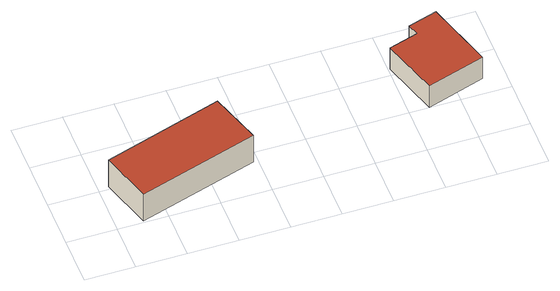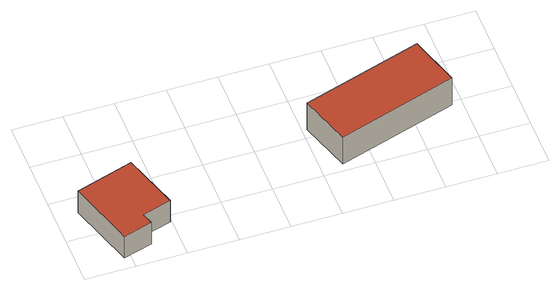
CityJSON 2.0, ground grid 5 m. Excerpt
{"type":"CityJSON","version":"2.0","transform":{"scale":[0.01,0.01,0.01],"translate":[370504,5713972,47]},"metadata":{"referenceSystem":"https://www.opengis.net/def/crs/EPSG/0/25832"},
"CityObjects":{
"building1":{"type":"Building","attributes":{"Geometrietyp2DReferenz":"3000","Gemeindeschluessel":"05513000","function":"31001_2623","roofType":"1000","measuredHeight":3.52},"address":[{"country":"Germany","locality":"Gelsenkirchen","thoroughfareNumber":"30","thoroughfareName":"Wiedehopfstraße"}],"geometry":[{"type":"Solid","lod":"2","boundaries":[[[[0,1,2,3]],[[4,5,1,0]],[[6,7,5,4]],[[3,2,7,6]],[[4,0,3,6]],[[1,5,7,2]]]],"semantics":{"surfaces":[{"type":"WallSurface"},{"type":"RoofSurface"},{"type":"GroundSurface"}],"values":[[0,0,0,0,1,2]]}}]},
"building2":{"type":"Building","attributes":{"Geometrietyp2DReferenz":"3000","Gemeindeschluessel":"05513000","function":"31001_2523","roofType":"1000","measuredHeight":2.82},"address":[{"country":"Germany","locality":"Gelsenkirchen","thoroughfareNumber":"30","thoroughfareName":"Wiedehopfstraße"}],"geometry":[{"type":"Solid","lod":"2","boundaries":[[[[8,9,10,11]],[[12,13,9,8]],[[14,15,13,12]],[[16,17,15,14]],[[18,19,17,16]],[[11,10,19,18]],[[16,14,12,8,11,18]],[[9,13,15,17,19,10]]]],"semantics":{"surfaces":[{"type":"WallSurface"},{"type":"RoofSurface"},{"type":"GroundSurface"}],"values":[[0,0,0,0,0,0,1,2]]}}]}
},
"vertices":[
[1451,391,443],[1451,391,91],[1285,907,91],[1285,907,443],[257,19,443],[257,19,91],[99,536,443],[99,536,91],
[3273,1276,376],[3273,1276,95],[3307,1162,94],[3307,1162,376],[3564,1363,376],[3564,1363,94],[3774,679,376],[3774,679,94],[3196,499,376],[3196,499,94],[3018,1074,376],[3018,1074,94]
]}
